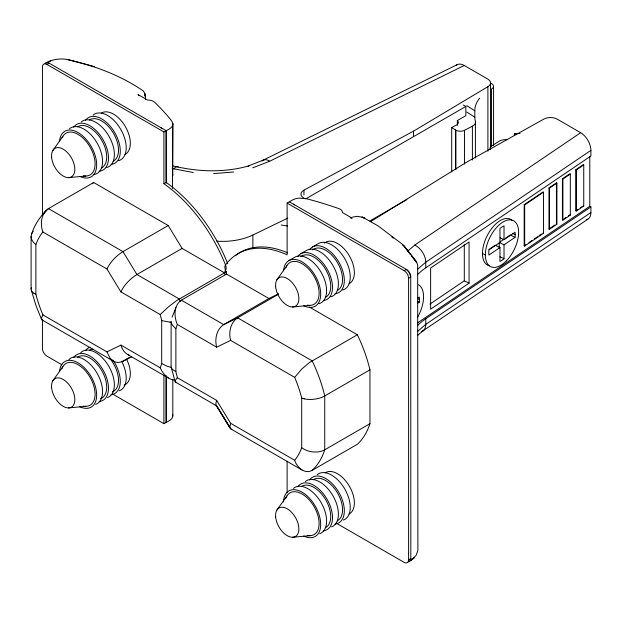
<?xml version="1.0" encoding="UTF-8"?>
<svg xmlns="http://www.w3.org/2000/svg" width="622" height="622" viewBox="0 0 622 622"><rect width="100%" height="100%" fill="white"/><g stroke="black" fill="none" stroke-linecap="round" stroke-linejoin="round"><path stroke-width="0.93" d="M145.4 99.528C145.602 96.433 145.221 93.067 142.998 90.711C120.481 75.355 94.295 65.559 67.775 59.642M172.465 188.544L172.799 123.49L171.695 120.948A313.387 180.932 0 0 0 154.497 102.171L153.385 101.355A7.518 4.346 0 0 0 147.694 100.088L137.991 94.552A6.267 3.615 60 0 1 139.312 95.804M172.807 416.071L172.815 379.583M131.693 356.904C126.149 359.104 119.766 364.958 113.515 361.195L41.884 319.825L41.449 317.99L42.895 314.911A93.386 53.92 60 0 1 35.874 294.198L35.874 244.602A93.386 53.92 60 0 1 42.895 232.006C40.033 224.145 40.974 213.556 48.469 208.611L93.673 182.51L168.189 225.529L182.129 248.419L224.48 272.871L224.97 274.457M410.738 558.502L409.898 561.005L408.296 561.658M172.753 175.972L172.799 123.49L172.628 125.24A12.533 7.239 0 0 1 169.153 129.065L166.237 130.752L49.084 63.117L47.28 62.62L45.95 63.055M33.876 293.203A16.584 7.962 -7.9 0 1 31.1 289.098L31.1 236.453C33.347 226.486 39.287 217.731 46.207 210.345M31.1 289.098L31.403 287.519M278.485 293.848L268.906 298.521L226.556 274.069L181.352 300.169C173.585 305.472 173.911 316.715 177.371 324.482A93.386 53.92 60 0 0 175.878 328.813L175.878 371.653A93.386 53.92 60 0 0 177.371 377.709L216.674 400.397L230.614 423.287L294.68 460.272C296.834 467.246 304.632 474.555 312.151 470.364L357.355 444.263A109.682 63.327 60 0 0 369.95 423.706L369.95 369.849A109.682 63.327 60 0 0 357.355 334.745L309.632 307.19M301.942 469.968L230.809 428.908L216.868 406.018L175.202 381.939L175.35 380.369L177.371 377.709M216.674 400.397L215.865 403.25L216.207 405.381L229.813 427.33L230.614 423.287M172.107 317.072L175.925 307.509M173.841 379.988C167.318 379.109 162.793 373.433 160.204 367.796A93.386 53.92 60 0 0 161.697 363.466L161.697 320.625A93.386 53.92 60 0 0 160.204 314.569L120.893 291.881L106.961 268.992C110.405 261.8 116.26 255.844 122.985 251.63L168.189 225.529M120.893 291.881C124.346 284.682 130.2 278.734 136.926 274.52L182.129 248.419M180.932 300.947L181.352 300.169L223.695 324.622L237.635 317.826L278.656 294.144M226.237 274.636L226.284 273.618A6.267 3.615 60 0 0 225.584 270.446A6.267 3.615 60 0 1 225.498 265.011A115.956 66.943 60 0 1 287.123 254.833L287.123 203.099L292.254 200.136A12.533 7.239 0 0 1 298.887 198.13L306.319 198.675A313.387 180.932 0 0 1 338.834 208.603L340.25 209.249A7.518 4.346 0 0 1 342.442 212.53L352.153 218.198A6.267 3.615 60 0 0 350.24 218.003M294.68 460.272A93.386 53.92 60 0 0 301.701 447.677L301.701 398.08A93.386 53.92 60 0 0 294.68 377.367L301.942 368.846L309.647 362.439L357.355 334.745M52.823 150.524L62.861 136.335M52.823 380.812L62.861 366.63M276.86 279.869L286.89 265.68M276.86 510.157L286.89 495.975M45.678 63.273L45.305 63.755M160.204 314.569L168.368 306.879L176.64 300.605L226.696 271.589M407.69 251.132L414.796 245.037L580.676 132.704L557.125 119.105A9.4 5.427 0 0 0 543.947 119.043L466.943 161.969L370.502 221.681M417.696 269.132L425.767 262.204L590.9 150.376A14.438 8.335 60 0 0 580.676 132.711M417.696 331.308L425.767 324.381L590.9 212.553L590.9 206.924L589.788 206.286L589.788 156.324M417.378 335.616L423.668 330.266M411.243 560.181L416.11 555.384L417.891 550.307L417.657 264.801L416.188 261.248L403.522 245.138L378.052 225.848L362.626 217.241L357.277 216.347L352.573 217.078M417.409 274.753A75.215 43.423 0 0 1 425.767 267.833L590.9 156.005L590.9 150.376M524.191 204.7L543.014 191.957L543.496 192.19L543.496 233.281L524.673 246.024L524.191 245.791L524.191 204.7L524.673 204.933L543.496 192.19M548.993 187.906L556.433 182.868L556.908 183.101L556.908 224.192L549.475 229.23L548.993 228.997L548.993 187.906L549.475 188.139L556.908 183.101M562.412 178.817L569.853 173.779L570.327 174.012L570.327 215.103L562.894 220.141L562.412 219.908L562.412 178.817L562.894 179.05L570.327 174.012M575.832 169.728L583.273 164.69L583.747 164.931L583.747 206.014L576.314 211.052L575.832 210.819L575.832 169.728L576.314 169.962L583.747 164.931M488.884 249.484L495.182 245.216L499.956 247.564L499.956 261.442A20.37 10.792 -63.8 0 0 504.022 258.682L504.022 244.811L515.047 237.347A20.37 10.792 -63.8 0 0 515.047 232.224L504.022 239.695L500.049 237.736M500.041 241.927L503.976 239.26M505.554 238.195L510.273 234.999L515.047 237.347M417.72 298.132L419.29 297.067A20.37 10.792 -63.8 0 1 419.29 302.183L417.72 303.256M499.956 247.564L488.931 255.028A20.37 10.792 -63.8 0 1 488.931 249.912L499.956 242.448L499.956 228.569A20.37 10.792 -63.8 0 1 504.022 225.817L504.022 239.695M429.872 304.142L464.292 280.825L464.292 244.423M469.066 283.173L430.634 309.196L430.634 268.004L469.066 241.981L469.066 283.173L464.292 280.825M524.191 245.791L525.761 244.726M528.902 242.603L532.035 240.481M534.391 238.887L537.525 236.764M539.095 235.699L541.451 234.105M548.993 228.997L554.948 224.962M563.905 218.897L566.137 217.389M568.368 215.881L569.853 214.87L570.327 215.103M575.832 210.819L578.063 209.311M580.295 207.795L581.78 206.792M417.657 322.849L589.788 206.286M417.409 325.671A75.215 43.423 0 0 1 425.767 318.752L590.9 206.924M422.548 331.122L587.907 219.146M305.215 198.838L303.692 197.959A9.4 5.427 0 0 1 303.925 190.153L413.537 131.141L487.897 86.683A9.4 5.427 0 0 0 487.788 79.072L464.237 65.481A14.438 8.335 60 0 0 455.91 65.605M42.436 215.453L42.436 66.951A6.267 3.623 60 0 1 46.868 64.393L49.27 63.226M46.868 64.393L163.913 131.965L166.128 130.69L166.128 182.417A115.956 66.943 60 0 1 227.745 263.751M224.48 272.871L224.744 272.731A6.267 3.615 60 0 1 225.452 270.368A6.267 3.615 60 0 0 225.529 265.034A115.956 66.943 60 0 0 163.913 183.7L166.128 182.417M306.063 198.69L465.839 106.448L465.839 115.661L457.349 120.559A6.049 3.491 0 0 1 456.361 125.1L451.696 127.518L451.696 171.897M288.919 260.587L294.828 257.174A26.326 15.2 60 0 1 322.142 274.185A26.326 15.2 60 0 1 318.923 303.676M300.737 253.76L306.646 250.355A26.326 15.2 60 0 1 333.96 267.367A26.326 15.2 60 0 1 330.741 296.857M312.555 246.942L318.464 243.529A26.326 15.2 60 0 1 345.778 260.54A26.326 15.2 60 0 1 342.567 290.031M122.985 361.149L129.679 357.285M369.865 220.965L406.866 199.6M268.906 298.521L223.695 324.622C216.44 329.295 214.543 339.262 216.674 347.177L230.614 340.382L294.68 377.367M287.123 203.099L404.16 270.679L406.376 269.396A6.267 3.623 60 0 1 410.815 277.078L408.6 278.353L408.6 559.823A6.267 3.623 60 0 1 404.16 562.381L336.448 523.281M112.916 394.231L163.913 423.668L169.153 420.767A12.533 7.239 0 0 0 172.613 414.322M312.151 470.364A109.682 63.327 60 0 0 324.746 449.807L324.746 395.942L369.95 369.849M369.95 423.706L324.746 449.807A16.156 10.644 8.3 0 1 316.365 452.023L313.177 451.953A16.584 11.072 8.5 0 1 304.174 449.255L301.701 447.677M408.6 559.823L410.815 558.54L410.738 277.031L409.439 272.661L406.306 269.349M451.696 127.518L455.84 130.185A6.267 3.615 0 0 0 464.463 130.317L472.393 126.212A9.4 5.427 0 0 0 475.402 121.344A50.141 28.946 0 0 1 474.827 117.208L474.827 110.809A50.141 28.946 0 0 1 479.694 98.136M263.059 160.219L457.007 64.75M252.773 167.808L269.668 161.246L464.237 65.481M42.895 314.911L106.961 351.897L120.893 345.101L160.204 367.796M216.806 241.157A47.008 27.143 0 0 0 252.874 235.023L287.745 218.128M51.696 60.474L47.567 62.138C53.702 59.051 60.816 58.359 67.534 59.533L94.505 66.663M264.171 159.776L248.085 166.035L249.461 165.693C224.41 172.986 197.874 171.944 172.722 165.841M68.482 177.635L85.782 176.042M292.511 306.98L309.818 305.386M68.482 407.923L85.782 406.329M292.511 537.276L309.818 535.674M213.579 173.6L233.748 171.999M170.016 322.165L161.697 320.625M281.191 225.016L287.566 225.996M172.177 168.469A12.533 7.239 0 0 1 173.958 168.85L193.294 172.535M301.701 398.08L304.158 398.819M175.202 381.939L175.925 382.165M41.884 319.825L42.848 320.128M230.809 428.908L231.781 429.211M120.893 345.101C122.145 349.447 124.944 353.731 129.392 355.255M33.852 293.211L35.874 294.198M583.273 205.781L583.747 206.014M556.908 224.192L556.433 223.959L556.433 182.868M543.014 233.04L543.496 233.281M512.816 233.507L515.203 234.681M504.022 244.811L499.248 242.463L499.248 248.015M500.049 256.731L504.022 258.682M482.478 253.488L485.339 254.903M417.86 298.739L419.453 299.524M417.704 301.406L419.29 302.183M514.34 135.448L514.34 133.621L516.011 134.492M175.878 371.653L172.348 369.328L171.423 367.882A16.242 8.032 -6.6 0 1 171.112 366.327L171.104 322.81M161.067 127.774L162.163 128.404M463.328 105.001L465.839 106.448M289.339 201.823L406.376 269.396M42.895 232.006L106.961 268.992M177.371 324.482L216.674 347.177M127.456 354.4L168.368 377.997M61.912 364.787L46.868 356.095A6.267 3.623 60 0 1 42.428 348.421L42.436 319.304M293.405 204.172L294.509 204.817M161.697 363.466L166.968 366.218L170.016 367.066A16.242 10.613 7.2 0 0 171.579 367.392M490.579 83.014L491.971 83.908A6.267 3.615 0 0 1 491.489 89.024L491.489 146.147M466.757 105.616L474.827 110.809M466.757 112.014L474.827 117.208M113.515 361.195L110.125 358.233L106.961 351.897M402.52 245.045L404.067 246.188L411.018 255.028M391.86 237.005L393.298 238.102M175.878 328.813L172.348 325.049L171.423 322.981A16.242 10.543 7.6 0 1 171.159 321.574M35.874 244.602L33.852 242.751A16.584 10.932 9.2 0 1 31.1 236.453M216.207 405.381L230.14 428.27M404.067 246.188L410.411 254.421M411.57 255.922L416.756 262.663L411.601 255.766M41.417 319.094L36.231 306.234L31.427 290.606M180.178 301.709L179.268 298.972L136.926 274.52L122.985 251.63L48.469 208.611A109.682 63.327 60 0 0 43.524 214.077M171.423 367.882L175.023 381.325M230.614 340.382C228.484 332.467 230.373 322.499 237.635 317.826L312.151 360.846A109.682 63.327 60 0 1 324.746 395.942M172.667 174.036L172.823 175.007M576.314 169.962L576.314 211.052M562.894 179.05L562.894 220.141M549.475 188.139L549.475 229.23M524.673 204.933L524.673 246.024M493.565 86.52L493.565 145.579M490.54 82.866L490.54 147.398M487.897 86.683L487.897 151.216M475.402 121.344L475.402 158.011M472.393 126.212L472.393 159.978M464.463 130.317L464.463 164.084M457.349 120.559L457.349 125.38M455.84 130.185L455.84 169.736M455.607 130.037L455.607 169.596M425.767 267.833L425.767 262.204A14.415 8.957 55.9 0 0 414.796 245.037M425.767 318.752L425.767 324.381A14.415 8.957 55.9 0 1 421.242 331.682M413.537 131.141L413.537 135.954M303.925 190.153L303.925 194.966M287.123 461.275L287.123 492.888M252.874 235.023L252.874 248.505M166.237 130.752L166.237 183.148M166.237 375.882L166.237 422.455M166.128 376.411L166.128 422.392M163.913 131.965L163.913 183.7M163.913 375.774L163.913 423.668M324.762 395.95A16.156 7.791 -7.1 0 1 316.373 398.889L313.177 399.308A16.584 7.822 -7.1 0 1 304.135 398.834M410.815 558.54A6.267 3.623 60 0 1 408.335 561.705M404.16 270.679A6.267 3.623 60 0 1 408.6 278.353M235.233 255.805A115.956 66.943 60 0 1 287.566 252.781M507.171 139.686A9.4 5.427 0 0 0 498.751 141.427L491.637 146.007A6.267 3.615 0 0 0 490.455 149.723M520 133.466A50.141 28.946 0 0 1 514.34 133.621M62.13 137.804A24.102 13.917 60 0 1 90.408 147.632A24.102 13.917 60 0 1 83.309 175.793M101.246 113.15A23.815 13.754 60 0 1 125.45 126.771A23.815 13.754 60 0 1 124.96 154.435M59.502 141.466A26.326 15.2 60 0 1 78.582 132.867A26.326 15.2 60 0 1 96.651 164.154A26.326 15.2 60 0 1 79.663 176.384M69.485 128.746A26.326 15.2 60 0 1 98.105 144.84A26.326 15.2 60 0 1 93.261 174.611M85.556 120.341A26.326 15.2 60 0 1 114.845 132.789A26.326 15.2 60 0 1 110.988 164.379M93.121 115.101A26.326 15.2 60 0 1 121.096 129.982A26.326 15.2 60 0 1 118.53 160.686M89.428 119.976A23.815 13.754 60 0 1 113.632 133.59A23.815 13.754 60 0 1 113.142 161.254M73.738 127.16A26.326 15.2 60 0 1 103.027 139.616A26.326 15.2 60 0 1 99.17 171.205M81.303 121.92A26.326 15.2 60 0 1 109.278 136.809A26.326 15.2 60 0 1 106.712 167.512M77.61 126.795A23.815 13.754 60 0 1 101.814 140.416A23.815 13.754 60 0 1 101.324 168.08M285.871 267.942A24.102 13.917 60 0 1 314.126 276.425A24.102 13.917 60 0 1 307.346 305.138M324.474 243.093A23.815 13.754 60 0 1 349.004 255.292A23.815 13.754 60 0 1 349.09 283.733M283.531 270.811A26.326 15.2 60 0 1 302.619 262.212A26.326 15.2 60 0 1 320.688 293.506A26.326 15.2 60 0 1 303.699 305.729M309.593 249.686A26.326 15.2 60 0 1 338.873 262.134A26.326 15.2 60 0 1 335.025 293.724M312.656 249.92A23.815 13.754 60 0 1 337.186 262.119A23.815 13.754 60 0 1 337.272 290.552M297.775 256.505A26.326 15.2 60 0 1 327.055 268.961A26.326 15.2 60 0 1 323.207 300.55M300.838 256.738A23.815 13.754 60 0 1 325.36 268.937A23.815 13.754 60 0 1 325.454 297.378M285.871 498.238A24.102 13.917 60 0 1 314.126 506.72A24.102 13.917 60 0 1 307.346 535.433M325.197 472.844A23.815 13.754 60 0 1 349.401 486.248A23.815 13.754 60 0 1 349.09 514.021M283.484 502.008A26.326 15.2 60 0 1 302.074 492.181A26.326 15.2 60 0 1 320.672 523.475A26.326 15.2 60 0 1 303.699 536.024M293.522 488.387A26.326 15.2 60 0 1 321.146 502.662A26.326 15.2 60 0 1 319.7 533.73M309.593 479.974A26.326 15.2 60 0 1 338.873 492.43A26.326 15.2 60 0 1 335.025 524.019M317.158 474.734A26.326 15.2 60 0 1 344.782 489.016A26.326 15.2 60 0 1 343.336 520.085M313.379 479.671A23.815 13.754 60 0 1 337.575 493.075A23.815 13.754 60 0 1 337.272 520.847M297.775 486.801A26.326 15.2 60 0 1 327.055 499.256A26.326 15.2 60 0 1 323.207 530.838M305.34 481.56A26.326 15.2 60 0 1 332.964 495.843A26.326 15.2 60 0 1 331.518 526.904M301.561 486.49A23.815 13.754 60 0 1 325.757 499.901A23.815 13.754 60 0 1 325.454 527.666M171.602 322.103A16.242 7.962 -6.2 0 1 170.039 322.103M31.411 234.354A16.156 10.644 8.3 0 1 33.277 231.197M45.103 63.677A6.267 3.623 60 0 1 49.084 63.117M92.359 183.77A109.682 63.327 60 0 1 93.673 182.51M489.343 265.796A25.657 13.591 -63.8 0 1 487.049 235.971A25.657 13.591 -63.8 0 1 512.062 220.274M418.497 284.736A26.73 14.158 -63.8 0 1 417.704 317.072M590.908 212.561A14.438 8.335 60 0 1 586.616 219.659M61.835 368.893A24.102 13.917 60 0 1 90.097 377.375A24.102 13.917 60 0 1 83.309 406.088M126.554 359.112A23.815 13.754 60 0 1 124.136 385.08M59.502 371.754A26.326 15.2 60 0 1 78.582 363.155A26.326 15.2 60 0 1 96.651 394.449A26.326 15.2 60 0 1 79.663 406.679M68.894 359.594A26.326 15.2 60 0 1 96.76 372.718A26.326 15.2 60 0 1 95.671 404.386M85.556 350.629A26.326 15.2 60 0 1 89.965 347.216M113.01 360.169A26.326 15.2 60 0 1 110.988 394.667M121.578 361.172A26.326 15.2 60 0 1 119.307 390.74M89.428 350.264A23.815 13.754 60 0 1 92.841 349.028M109.946 358.513A23.815 13.754 60 0 1 112.318 391.899M73.738 357.456A26.326 15.2 60 0 1 103.027 369.903A26.326 15.2 60 0 1 99.17 401.493M80.712 352.767A26.326 15.2 60 0 1 108.578 365.899A26.326 15.2 60 0 1 107.489 397.559M77.61 357.09A23.815 13.754 60 0 1 102.195 371.381A23.815 13.754 60 0 1 100.5 398.725M262.103 160.974A14.415 7.635 63.8 0 1 269.668 161.246M173.958 168.85A14.415 4.929 -75.1 0 1 178.234 166.96M414.229 557.771L410.777 560.539L414.229 557.771M364.313 218.003L361.981 217.078L364.842 218.221L364.313 218.003M145.19 95.321L144.77 93.479L145.4 96.643L145.19 95.321M51.618 157.335A16.46 9.501 60 0 0 70.037 177.433A16.46 9.501 60 0 0 67.93 153.066A16.46 9.501 60 0 0 51.618 157.335M275.655 286.68A16.46 9.501 60 0 0 294.074 306.778A16.46 9.501 60 0 0 291.967 282.411A16.46 9.501 60 0 0 275.655 286.68M275.655 516.968A16.46 9.501 60 0 0 294.074 537.066A16.46 9.501 60 0 0 291.967 512.699A16.46 9.501 60 0 0 275.655 516.968M506.3 260.945A25.657 13.591 -63.8 0 0 513.756 220.841A25.657 13.591 -63.8 0 0 485.906 249.095A25.657 13.591 -63.8 0 0 506.3 260.945M51.618 387.623A16.46 9.501 60 0 0 70.037 407.721A16.46 9.501 60 0 0 67.93 383.354A16.46 9.501 60 0 0 51.618 387.623"/></g></svg>
